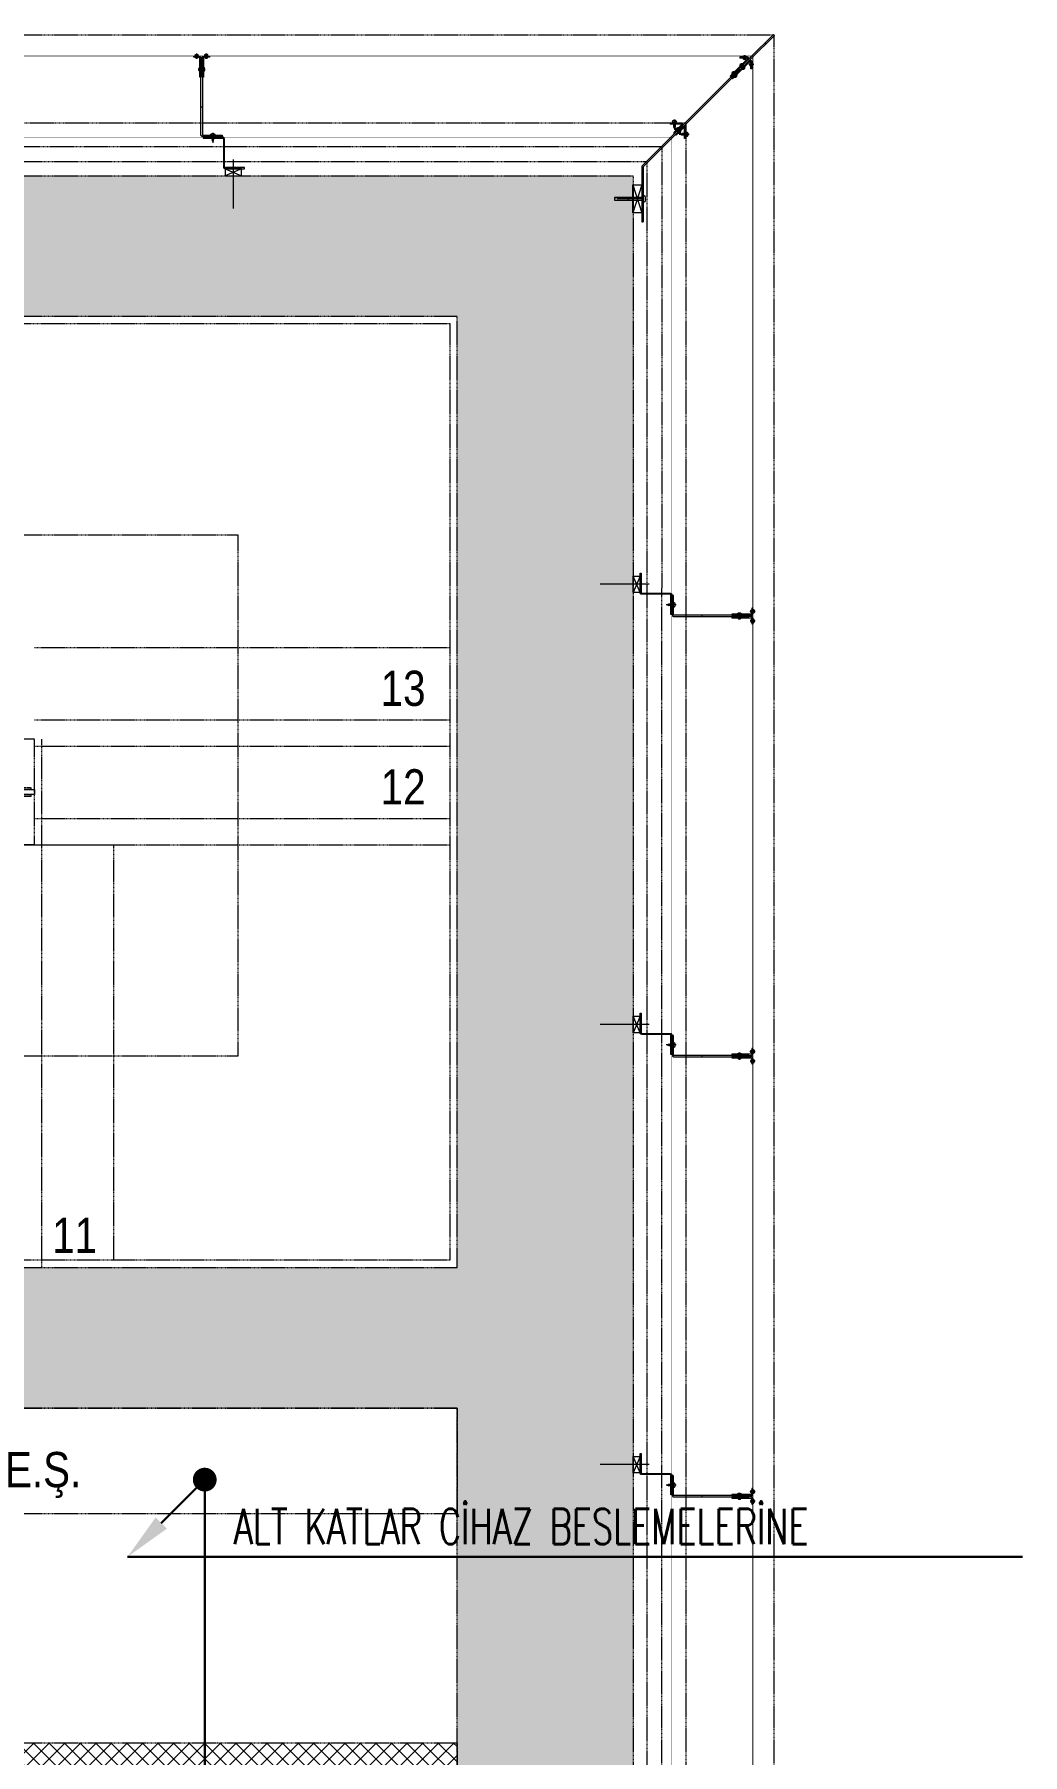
# Model space of a CAD drawing. Extents: x -1457 to 23780, y -2071 to 4205.
# Drawn here: x 22447.5 to 22728.1, y 2376.6 to 2865.1 of the extents above; entities that cross this region are included whole.
import ezdxf

# ---------------------------------------------------------------- set-up
doc = ezdxf.new("R2010")
doc.units = 0
doc.header["$MEASUREMENT"] = 0
doc.linetypes.add('DOT2', pattern=[0.125, 0, -0.125])
doc.linetypes.add('HIDDEN', pattern=[0.375, 0.25, -0.125])
doc.layers.get('0').update_dxf_attribs({"color": 9, "lineweight": 9})
for name, color, linetype, lineweight in [('20', 9, 'DOT2', 9), ('E-AŞAĞI İNEN HAT', 7, 'Continuous', 30), ('E-KABLO', 7, 'Continuous', 30), ('E-YAZI', 7, 'Continuous', 30), ('M-TEFRIS2-015', 129, 'Continuous', 9)]:
    doc.layers.add(name, color=color, linetype=linetype, lineweight=lineweight)
doc.styles.add('E-YAZI', font='txttw.shx')
doc.styles.add('MuuM_TEXT-STANDART', font='ARIALN.TTF')

# ---------------------------------------------------------------- blocks, each defined once
blk = doc.blocks.new('p-lama profili')
at = {"layer": '20', "linetype": 'HIDDEN', "ltscale": 0.5}
blk.add_lwpolyline([(0.75, -0.45), (-0.75, -0.45), (-0.75, -6.5), (-1.25, -6.5), (-1.25, -0.45), (-1.25, -0.45), (-1.25, 0), (1.25, 0), (1.25, -0.45), (1.25, -0.45), (1.25, -6.5), (0.75, -6.5), (0.75, -0.45)], dxfattribs=at)
blk.add_lwpolyline([(-0.75, -2.5), (0.75, -2.5), (0.75, -7.5), (-0.75, -7.5)], close=True, dxfattribs=at)
blk = doc.blocks.new('p-cephe_kose profili')
at = {"linetype": 'Continuous', "lineweight": 13}
for p, q in [((-2.75, 12.75), (-3.15, 12.75)), ((-3.15, -2.87), (-3.15, 12.75)), ((-2.75, -3.03), (-2.75, 12.75)), ((-3.15, -2.87), (-30.14, -29.86)), ((-2.75, -3.03), (-29.86, -30.14)), ((-33.53, -32.82), (-28.58, -27.87)), ((-33.32, -33.03), (-28.37, -28.08)), ((-28.08, -28.37), (-33.03, -33.32)), ((-27.87, -28.58), (-32.82, -33.53)), ((-28.37, -28.08), (-28.58, -27.87)), ((-28.08, -28.37), (-27.87, -28.58)), ((-33.85, -33.57), (-40.45, -40.17)), ((-33.57, -33.85), (-40.17, -40.45)), ((-34, -30.65), (-34, -32.75)), ((-34, -30.65), (-33.7, -30.65)), ((-33.85, -33.57), (-30.14, -29.86)), ((-33.57, -33.85), (-33.85, -33.57)), ((-33.7, -30.65), (-33.7, -32.75)), ((-33.57, -33.85), (-29.86, -30.14)), ((-32.75, -33.7), (-30.65, -33.7)), ((-32.75, -34), (-30.65, -34)), ((-30.65, -34), (-30.65, -33.7)), ((-30.14, -29.86), (-29.86, -30.14)), ((-29.86, -30.14), (-30.14, -29.86)), ((-40.45, -40.17), (-40.17, -40.45))]:
    blk.add_line(p, q, dxfattribs=at)
at = {"linetype": 'Continuous', "lineweight": 5}
for p, q in [((-2.75, 2.25), (-0.25, 10.25)), ((-0.25, 2.25), (-2.75, 10.25)), ((-3.15, 6.69), (1.05, 6.69)), ((1.05, 5.81), (-3.15, 5.81)), ((-2.73, 6.25), (4.2, 6.25)), ((4.85, 6.62), (1.05, 6.62)), ((4.85, 5.88), (1.05, 5.88))]:
    blk.add_line(p, q, dxfattribs=at)
for p, q in [((-16.23, -12.06), (-13.36, -12.06)), ((-15.99, -11.97), (-15.95, -11.97)), ((-15.99, -12.15), (-15.95, -12.15)), ((-15.95, -11.97), (-15.95, -12.15)), ((-15.5, -12.68), (-15.5, -11.44)), ((-15.41, -11.82), (-15.23, -11.82)), ((-15.41, -12.3), (-15.32, -12.3)), ((-15.32, -12.3), (-15.14, -12.3)), ((-15.3, -12.02), (-15.28, -12.37)), ((-15.23, -11.82), (-15.05, -11.82)), ((-15.19, -11.74), (-15.1, -12.37)), ((-15.14, -12.3), (-14.96, -12.3)), ((-15.05, -11.82), (-14.87, -11.82)), ((-15.01, -11.74), (-14.92, -12.37)), ((-14.96, -12.3), (-14.78, -12.3)), ((-14.87, -11.82), (-14.69, -11.82)), ((-14.83, -11.74), (-14.74, -12.37)), ((-14.78, -12.3), (-14.6, -12.3)), ((-14.69, -11.82), (-14.51, -11.82)), ((-14.65, -11.74), (-14.56, -12.37)), ((-14.6, -12.3), (-14.42, -12.3)), ((-14.51, -11.82), (-14.33, -11.82)), ((-14.47, -11.74), (-14.38, -12.37)), ((-14.42, -12.3), (-14.24, -12.3)), ((-14.33, -11.82), (-13.6, -12.06)), ((-14.29, -11.74), (-14.2, -12.37)), ((-14.24, -12.3), (-13.6, -12.06)), ((-14.1, -11.79), (-14.03, -12.33)), ((-11.74, -14.3), (-12.37, -14.21)), ((-11.74, -14.48), (-12.37, -14.39)), ((-11.74, -14.66), (-12.37, -14.57)), ((-11.79, -14.11), (-12.33, -14.03)), ((-12.3, -14.25), (-12.06, -13.61)), ((-12.3, -14.43), (-12.3, -14.25)), ((-12.3, -14.61), (-12.3, -14.43)), ((-12.3, -14.79), (-12.3, -14.61)), ((-12.06, -16.24), (-12.06, -13.37)), ((-11.82, -14.34), (-12.06, -13.61)), ((-11.82, -14.52), (-11.82, -14.34)), ((-11.82, -14.7), (-11.82, -14.52)), ((-12.68, -15.51), (-11.44, -15.51)), ((-11.74, -14.84), (-12.37, -14.75)), ((-11.74, -15.02), (-12.37, -14.93)), ((-11.74, -15.2), (-12.37, -15.11)), ((-12.02, -15.31), (-12.37, -15.29)), ((-12.3, -14.97), (-12.3, -14.79)), ((-12.3, -15.15), (-12.3, -14.97)), ((-12.3, -15.33), (-12.3, -15.15)), ((-12.3, -15.42), (-12.3, -15.33)), ((-12.15, -15.99), (-12.15, -15.96)), ((-11.97, -15.96), (-12.15, -15.96)), ((-11.97, -15.99), (-11.97, -15.96)), ((-11.82, -14.88), (-11.82, -14.7)), ((-11.82, -15.06), (-11.82, -14.88)), ((-11.82, -15.24), (-11.82, -15.06)), ((-11.82, -15.42), (-11.82, -15.24))]:
    blk.add_line(p, q)
at = {"linetype": 'Continuous', "lineweight": 18}
for p, q in [((-15.25, -10.86), (-15.25, -14)), ((-15.25, -10.86), (-14.95, -10.86)), ((-14.95, -10.86), (-14.95, -14)), ((-14.78, -14.07), (-12.56, -11.86)), ((-14.57, -14.28), (-12.35, -12.07)), ((-12.07, -12.35), (-14.28, -14.57)), ((-11.86, -12.56), (-14.07, -14.78)), ((-12.35, -12.07), (-12.56, -11.86)), ((-12.07, -12.35), (-11.86, -12.56)), ((-14, -14.95), (-10.86, -14.95)), ((-14, -15.25), (-10.86, -15.25)), ((-10.86, -15.25), (-10.86, -14.95))]:
    blk.add_line(p, q, dxfattribs=at)
at = {"lineweight": 5}
for p, q in [((-13.02, -13.73), (-13.73, -13.02)), ((-13.29, -13.01), (-13.66, -13.38)), ((-13.65, -12.66), (-12.44, -13.86)), ((-13.29, -13.01), (-13.52, -13.23)), ((-13.52, -13.23), (-13.29, -13.01)), ((-13.29, -13.01), (-12.92, -12.64)), ((-13.29, -13.01), (-13.07, -12.79)), ((-13.07, -12.79), (-13.29, -13.01)), ((-12.57, -13.28), (-13.28, -12.57)), ((-12.8, -13.5), (-13.27, -13.98)), ((-12.8, -13.5), (-12.32, -13.03)), ((-28.94, -29.65), (-29.65, -28.94)), ((-29.22, -28.93), (-29.59, -29.3)), ((-29.57, -28.58), (-28.37, -29.78)), ((-29.22, -28.93), (-29.44, -29.16)), ((-29.44, -29.16), (-29.22, -28.93)), ((-29.22, -28.93), (-28.84, -28.56)), ((-29.22, -28.93), (-28.99, -28.71)), ((-28.99, -28.71), (-29.22, -28.93)), ((-28.5, -29.21), (-29.21, -28.5)), ((-28.72, -29.43), (-28.24, -28.95)), ((-34.6, -31.92), (-33.2, -31.92)), ((-34.1, -31.92), (-34.1, -31.37)), ((-34.1, -31.66), (-33.7, -31.66)), ((-34.1, -31.92), (-34.1, -32.47)), ((-34.1, -32.18), (-33.7, -32.18)), ((-33.7, -31.92), (-33.7, -31.48)), ((-33.7, -31.92), (-33.7, -31.66)), ((-33.7, -31.66), (-33.7, -31.92)), ((-33.7, -31.92), (-33.7, -32.36)), ((-33.7, -31.92), (-33.7, -32.18)), ((-33.7, -32.18), (-33.7, -31.92)), ((-31.92, -34.1), (-32.47, -34.1)), ((-31.92, -33.7), (-32.36, -33.7)), ((-31.92, -33.7), (-32.18, -33.7)), ((-32.18, -33.7), (-31.92, -33.7)), ((-32.18, -34.1), (-32.18, -33.7)), ((-31.22, -31.93), (-31.93, -31.22)), ((-31.92, -34.6), (-31.92, -33.2)), ((-31.92, -33.7), (-31.66, -33.7)), ((-31.92, -33.7), (-31.48, -33.7)), ((-31.66, -33.7), (-31.92, -33.7)), ((-31.92, -34.1), (-31.37, -34.1)), ((-31.49, -31.21), (-31.86, -31.58)), ((-31.85, -30.86), (-30.64, -32.06)), ((-31.49, -31.21), (-31.71, -31.43)), ((-31.71, -31.43), (-31.49, -31.21)), ((-31.66, -34.1), (-31.66, -33.7)), ((-31.49, -31.21), (-31.12, -30.84)), ((-31.49, -31.21), (-31.27, -30.99)), ((-31.27, -30.99), (-31.49, -31.21)), ((-30.77, -31.48), (-31.48, -30.77)), ((-31, -31.7), (-31.47, -32.18)), ((-31, -31.7), (-30.52, -31.23)), ((-28.72, -29.43), (-29.2, -29.91))]:
    blk.add_line(p, q, dxfattribs=at)
at = {"lineweight": 0}
blk.add_line((-34, -32.75), (-34, -30.75), dxfattribs=at)
at = {"linetype": 'Continuous', "lineweight": 5}
for points in [[(-2.75, 10.25), (-0.25, 10.25), (-0.25, 2.25), (-2.75, 2.25)], [(1.05, 6.75), (4.85, 6.75), (4.85, 5.75), (1.05, 5.75)]]:
    blk.add_lwpolyline(points, close=True, dxfattribs=at)
blk.add_lwpolyline([(-38.03, -37.75), (-37.75, -38.03)])
for centre, radius, start, end in [((-14.88, -12.06), 1.11, 166.6402, 175.4788), ((-14.88, -12.06), 1.11, 184.5212, 193.3598), ((-15.5, -11.91), 0.473, 90, 166.6402), ((-15.5, -12.21), 0.473, 193.3598, 270), ((-15.41, -11.73), 0.09, 180, 270), ((-15.41, -12.39), 0.09, 90, 180), ((-12.21, -15.51), 0.473, 180, 256.6402), ((-12.39, -15.42), 0.09, 270, 0), ((-12.06, -14.89), 1.11, 256.6402, 265.4788), ((-12.06, -14.89), 1.11, 274.5212, 283.3598), ((-11.73, -15.42), 0.09, 180, 270), ((-11.91, -15.51), 0.473, 283.3598, 360)]:
    blk.add_arc(centre, radius, start, end)
at = {"linetype": 'Continuous', "lineweight": 18}
for centre, radius, start, end in [((-14.85, -14), 0.4, 180, 315), ((-14.85, -14), 0.1, 180, 315), ((-14, -14.85), 0.4, 135, 270), ((-14, -14.85), 0.1, 135, 270)]:
    blk.add_arc(centre, radius, start, end, dxfattribs=at)
at = {"lineweight": 5}
for centre, radius, start, end in [((-13.35, -12.95), 0.57, 67.9194, 202.0806), ((-13.23, -13.07), 0.909, 267.075, 2.925), ((-29.27, -28.88), 0.57, 67.9194, 202.0806), ((-29.15, -29), 0.909, 267.075, 2.925), ((-33.62, -31.92), 0.732, 131.1905, 228.8095), ((-33.83, -31.92), 0.46, 286.9574, 73.0426), ((-31.92, -33.62), 0.732, 221.1905, 318.8095), ((-31.92, -33.83), 0.46, 16.9574, 163.0426), ((-31.55, -31.15), 0.57, 67.9194, 202.0806), ((-31.43, -31.27), 0.909, 267.075, 2.925)]:
    blk.add_arc(centre, radius, start, end, dxfattribs=at)
at = {"linetype": 'Continuous', "lineweight": 13}
for centre, radius, start, end in [((-33.6, -32.75), 0.4, 180, 315), ((-33.6, -32.75), 0.1, 180, 315), ((-32.75, -33.6), 0.4, 135, 270), ((-32.75, -33.6), 0.1, 135, 270)]:
    blk.add_arc(centre, radius, start, end, dxfattribs=at)
at = {"linetype": 'Continuous', "lineweight": 5}
blk.add_rational_spline([(-3.15, 7.25), (-3.22, 7.25), (-3.29, 7.25), (-3.63, 7.25), (-3.68, 6.91), (-3.7, 6.83), (-3.71, 6.75), (-3.79, 6.25), (-3.71, 5.75), (-3.7, 5.67), (-3.68, 5.59), (-3.63, 5.25), (-3.29, 5.25), (-3.22, 5.25), (-3.15, 5.25), (-3.15, 6.25), (-3.15, 7.25)], [1, 1, 1, 0.760917374327, 1, 1, 1, 1, 1, 1, 1, 0.760917374327, 1, 1, 1, 1, 1], degree=2, knots=[0, 0, 0, 1, 1, 2, 2, 3, 3, 4, 4, 5, 5, 6, 6, 7, 7, 8, 8, 8], dxfattribs=at)
blk = doc.blocks.new('p- alum kaplama profil')
at = {"lineweight": 13}
blk.add_lwpolyline([(7.12, 12.59), (7.12, 26.49)], dxfattribs=at)
at = {"lineweight": 18}
blk.add_lwpolyline([(4.09, 6.16), (-1.41, 6.16), (-1.41, 6.46), (4.09, 6.46, 0.414214), (4.29, 6.66), (4.29, 14.66, -0.414214), (4.79, 15.16), (10.29, 15.16), (10.29, 14.86), (4.79, 14.86, 0.414214), (4.59, 14.66), (4.59, 6.66, -0.414214)], format="xyb", close=True, dxfattribs=at)
at = {"lineweight": 5}
blk.add_lwpolyline([(9.44, 15.16), (4.79, 15.16), (4.79, 17.16), (9.44, 17.16)], close=True, dxfattribs=at)
for points in [[(4.79, 15.16), (9.44, 17.16)], [(9.44, 15.16), (4.79, 17.16)]]:
    blk.add_lwpolyline(points, dxfattribs=at)
blk.add_lwpolyline([(-2.06, 5.56), (-2.06, -2.34), (-2.06, -15.69), (-1.66, -15.69), (-1.66, -2.34), (-1.66, 5.56), (-1.66, 5.56), (-1.66, 5.57), (-1.66, 5.57), (-1.66, 5.58), (-1.66, 5.58), (-1.65, 5.59), (-1.65, 5.59), (-1.65, 5.59), (-1.65, 5.6), (-1.65, 5.6), (-1.64, 5.61), (-1.64, 5.61), (-1.64, 5.62), (-1.64, 5.62), (-1.63, 5.62), (-1.63, 5.63), (-1.63, 5.63), (-1.62, 5.63), (-1.62, 5.64), (-1.61, 5.64), (-1.61, 5.64), (-1.61, 5.64), (-1.6, 5.65), (-1.6, 5.65), (-1.59, 5.65), (-1.59, 5.65), (-1.58, 5.65), (-1.58, 5.65), (-1.57, 5.66), (-1.57, 5.66), (-1.56, 5.66), (-1.56, 5.66), (3.94, 5.66), (3.94, 6.06), (-1.56, 6.06), (-1.58, 6.06), (-1.61, 6.05), (-1.63, 6.05), (-1.66, 6.05), (-1.68, 6.04), (-1.7, 6.03), (-1.73, 6.03), (-1.75, 6.02), (-1.77, 6.01), (-1.79, 6), (-1.82, 5.99), (-1.84, 5.97), (-1.86, 5.96), (-1.88, 5.94), (-1.89, 5.93), (-1.91, 5.91), (-1.93, 5.89), (-1.95, 5.87), (-1.96, 5.85), (-1.97, 5.83), (-1.99, 5.81), (-2, 5.79), (-2.01, 5.77), (-2.02, 5.75), (-2.03, 5.72), (-2.04, 5.7), (-2.04, 5.68), (-2.05, 5.65), (-2.05, 5.63), (-2.06, 5.61), (-2.06, 5.58)], close=True)
blk.add_lwpolyline([(-1.66, -2.34), (-2.06, -2.34)])
for points in [[(-2.36, -10.84), (-2.36, -16.39), (-2.36, -16.39, -0.414214), (-2.51, -16.54), (-2.51, -16.54), (-4.06, -16.54), (-4.06, -16.84), (-2.51, -16.84), (-2.51, -16.84, 0.414214), (-2.06, -16.39), (-2.06, -10.84)], [(-1.36, -10.84), (-1.66, -10.84), (-1.66, -16.39, 0.414214), (-1.21, -16.84), (-1.21, -16.84), (0.34, -16.84), (0.34, -16.54), (-1.21, -16.54), (-1.21, -16.54, -0.414214), (-1.36, -16.39), (-1.36, -16.39)]]:
    blk.add_lwpolyline(points, format="xyb", close=True)
for points in [[(0.67, 5.66, -10), (1.91, 5.66, -10)], [(0.67, 5.66, -10), (0.67, 5.64, -10), (0.67, 5.62, -10), (0.67, 5.6, -10), (0.68, 5.58, -10), (0.68, 5.56, -10), (0.69, 5.54, -10), (0.69, 5.52, -10), (0.7, 5.5, -10), (0.7, 5.48, -10), (0.71, 5.46, -10), (0.72, 5.45, -10), (0.73, 5.43, -10), (0.74, 5.41, -10), (0.75, 5.4, -10), (0.76, 5.38, -10), (0.77, 5.36, -10), (0.79, 5.35, -10), (0.8, 5.33, -10), (0.81, 5.32, -10), (0.83, 5.31, -10), (0.84, 5.29, -10), (0.86, 5.28, -10), (0.87, 5.27, -10), (0.89, 5.26, -10), (0.91, 5.25, -10), (0.92, 5.24, -10), (0.94, 5.23, -10), (0.96, 5.22, -10), (0.98, 5.21, -10), (1, 5.21, -10), (1.02, 5.2, -10), (1.03, 5.2, -10)], [(0.96, 5.66, -10), (0.97, 5.66, -10), (0.97, 5.66, -10), (0.97, 5.66, -10), (0.98, 5.66, -10), (0.98, 5.66, -10), (0.99, 5.66, -10), (0.99, 5.66, -10), (1, 5.66, -10), (1, 5.67, -10), (1, 5.67, -10), (1.01, 5.67, -10), (1.01, 5.67, -10), (1.01, 5.67, -10), (1.02, 5.68, -10), (1.02, 5.68, -10), (1.02, 5.68, -10), (1.03, 5.69, -10), (1.03, 5.69, -10), (1.03, 5.69, -10), (1.04, 5.7, -10), (1.04, 5.7, -10), (1.04, 5.7, -10), (1.04, 5.71, -10), (1.04, 5.71, -10), (1.05, 5.72, -10), (1.05, 5.72, -10), (1.05, 5.72, -10), (1.05, 5.73, -10), (1.05, 5.73, -10), (1.05, 5.74, -10), (1.05, 5.74, -10), (1.05, 5.75, -10)], [(1.61, 6.87, -10), (0.98, 6.96, -10)], [(1.33, 5.85, -10), (0.98, 5.88, -10)], [(1.56, 7.05, -10), (1.02, 7.13, -10)], [(1.03, 5.2, -10), (1.04, 5.2, -10), (1.05, 5.19, -10), (1.05, 5.19, -10), (1.06, 5.19, -10), (1.06, 5.19, -10), (1.07, 5.19, -10), (1.07, 5.19, -10), (1.08, 5.19, -10), (1.08, 5.19, -10), (1.09, 5.19, -10), (1.09, 5.18, -10), (1.1, 5.18, -10), (1.1, 5.18, -10), (1.11, 5.18, -10), (1.11, 5.18, -10), (1.12, 5.18, -10), (1.12, 5.18, -10), (1.13, 5.18, -10), (1.13, 5.18, -10), (1.14, 5.18, -10), (1.15, 5.18, -10), (1.15, 5.18, -10), (1.16, 5.17, -10), (1.16, 5.17, -10), (1.17, 5.17, -10), (1.17, 5.17, -10), (1.18, 5.17, -10), (1.18, 5.17, -10), (1.19, 5.17, -10), (1.19, 5.17, -10), (1.2, 5.17, -10), (1.2, 5.17, -10)], [(1.05, 6.91, -10), (1.29, 7.56, -10)], [(1.05, 5.83, -10), (1.05, 6.01, -10)], [(1.05, 5.75, -10), (1.05, 5.83, -10)], [(1.2, 5.17, -10), (1.2, 5.2, -10)], [(1.38, 5.2, -10), (1.2, 5.2, -10)], [(1.29, 4.93, -10), (1.29, 7.8, -10)], [(1.53, 6.82, -10), (1.29, 7.56, -10)], [(1.29, 6.16, -10), (1.29, 6.26, -10)], [(1.38, 5.17, -10), (1.38, 5.2, -10)], [(1.38, 5.17, -10), (1.38, 5.17, -10), (1.39, 5.17, -10), (1.39, 5.17, -10), (1.4, 5.17, -10), (1.41, 5.17, -10), (1.41, 5.17, -10), (1.42, 5.17, -10), (1.42, 5.17, -10), (1.43, 5.17, -10), (1.43, 5.18, -10), (1.44, 5.18, -10), (1.44, 5.18, -10), (1.45, 5.18, -10), (1.45, 5.18, -10), (1.46, 5.18, -10), (1.46, 5.18, -10), (1.47, 5.18, -10), (1.47, 5.18, -10), (1.48, 5.18, -10), (1.48, 5.18, -10), (1.49, 5.18, -10), (1.5, 5.19, -10), (1.5, 5.19, -10), (1.51, 5.19, -10), (1.51, 5.19, -10), (1.52, 5.19, -10), (1.52, 5.19, -10), (1.53, 5.19, -10), (1.53, 5.19, -10), (1.54, 5.19, -10), (1.54, 5.2, -10), (1.55, 5.2, -10)], [(1.53, 5.75, -10), (1.53, 5.92, -10)], [(1.53, 5.75, -10), (1.53, 5.74, -10), (1.53, 5.74, -10), (1.53, 5.73, -10), (1.53, 5.73, -10), (1.53, 5.72, -10), (1.54, 5.72, -10), (1.54, 5.72, -10), (1.54, 5.71, -10), (1.54, 5.71, -10), (1.54, 5.7, -10), (1.54, 5.7, -10), (1.55, 5.7, -10), (1.55, 5.69, -10), (1.55, 5.69, -10), (1.55, 5.69, -10), (1.56, 5.68, -10), (1.56, 5.68, -10), (1.56, 5.68, -10), (1.57, 5.67, -10), (1.57, 5.67, -10), (1.58, 5.67, -10), (1.58, 5.67, -10), (1.58, 5.67, -10), (1.59, 5.66, -10), (1.59, 5.66, -10), (1.6, 5.66, -10), (1.6, 5.66, -10), (1.6, 5.66, -10), (1.61, 5.66, -10), (1.61, 5.66, -10), (1.62, 5.66, -10), (1.62, 5.66, -10)], [(1.55, 5.2, -10), (1.57, 5.2, -10), (1.59, 5.21, -10), (1.6, 5.21, -10), (1.62, 5.22, -10), (1.64, 5.23, -10), (1.66, 5.24, -10), (1.68, 5.25, -10), (1.69, 5.26, -10), (1.71, 5.27, -10), (1.73, 5.28, -10), (1.74, 5.29, -10), (1.76, 5.31, -10), (1.77, 5.32, -10), (1.78, 5.33, -10), (1.8, 5.35, -10), (1.81, 5.36, -10), (1.82, 5.38, -10), (1.83, 5.4, -10), (1.84, 5.41, -10), (1.85, 5.43, -10), (1.86, 5.45, -10), (1.87, 5.46, -10), (1.88, 5.48, -10), (1.89, 5.5, -10), (1.89, 5.52, -10), (1.9, 5.54, -10), (1.9, 5.56, -10), (1.9, 5.58, -10), (1.91, 5.6, -10), (1.91, 5.62, -10), (1.91, 5.64, -10), (1.91, 5.66, -10)], [(-2.86, -13.04, 0), (-0.86, -13.04, 0)], [(-2.36, -12.52, 0), (-2.4, -12.53, 0), (-2.43, -12.56, 0), (-2.47, -12.58, 0), (-2.5, -12.6, 0), (-2.53, -12.63, 0), (-2.56, -12.66, 0), (-2.59, -12.69, 0), (-2.61, -12.73, 0), (-2.63, -12.76, 0), (-2.65, -12.8, 0), (-2.67, -12.84, 0), (-2.68, -12.88, 0), (-2.69, -12.92, 0), (-2.7, -12.96, 0), (-2.71, -13, 0), (-2.71, -13.04, 0), (-2.71, -13.08, 0), (-2.7, -13.13, 0), (-2.69, -13.17, 0), (-2.68, -13.21, 0), (-2.67, -13.25, 0), (-2.65, -13.28, 0), (-2.63, -13.32, 0), (-2.61, -13.36, 0), (-2.59, -13.39, 0), (-2.56, -13.42, 0), (-2.53, -13.45, 0), (-2.5, -13.48, 0), (-2.47, -13.51, 0), (-2.43, -13.53, 0), (-2.4, -13.55, 0), (-2.36, -13.57, 0)], [(-2.36, -13.04, 0), (-2.36, -12.52, 0)], [(-2.36, -13.04, 0), (-2.36, -12.73, 0)], [(-2.36, -12.73, 0), (-2.36, -13.04, 0)], [(-1.36, -12.73, 0), (-2.36, -12.73, 0)], [(-2.36, -13.04, 0), (-2.36, -13.36, 0)], [(-2.36, -13.04, 0), (-2.36, -13.57, 0)], [(-2.36, -13.36, 0), (-2.36, -13.04, 0)], [(-1.36, -13.36, 0), (-2.36, -13.36, 0)], [(-1.36, -13.04, 0), (-1.36, -12.37, 0)], [(-1.36, -13.72, 0), (-1.32, -13.68, 0), (-1.29, -13.65, 0), (-1.26, -13.61, 0), (-1.23, -13.58, 0), (-1.2, -13.54, 0), (-1.18, -13.5, 0), (-1.16, -13.45, 0), (-1.14, -13.41, 0), (-1.12, -13.37, 0), (-1.1, -13.32, 0), (-1.09, -13.28, 0), (-1.08, -13.23, 0), (-1.07, -13.18, 0), (-1.06, -13.14, 0), (-1.06, -13.09, 0), (-1.06, -13.04, 0), (-1.06, -12.99, 0), (-1.06, -12.95, 0), (-1.07, -12.9, 0), (-1.08, -12.85, 0), (-1.09, -12.81, 0), (-1.1, -12.76, 0), (-1.12, -12.72, 0), (-1.14, -12.67, 0), (-1.16, -12.63, 0), (-1.18, -12.59, 0), (-1.2, -12.55, 0), (-1.23, -12.51, 0), (-1.26, -12.47, 0), (-1.29, -12.43, 0), (-1.32, -12.4, 0), (-1.36, -12.37, 0)], [(-1.36, -13.04, 0), (-1.36, -13.72, 0)], [(-3.84, -17.04, 0), (-3.81, -17.07, 0), (-3.78, -17.1, 0), (-3.75, -17.12, 0), (-3.72, -17.15, 0), (-3.69, -17.17, 0), (-3.66, -17.19, 0), (-3.62, -17.21, 0), (-3.59, -17.23, 0), (-3.55, -17.24, 0), (-3.52, -17.26, 0), (-3.48, -17.27, 0), (-3.44, -17.28, 0), (-3.4, -17.28, 0), (-3.36, -17.29, 0), (-3.32, -17.29, 0), (-3.29, -17.29, 0), (-3.25, -17.29, 0), (-3.21, -17.29, 0), (-3.17, -17.28, 0), (-3.13, -17.28, 0), (-3.09, -17.27, 0), (-3.06, -17.26, 0), (-3.02, -17.24, 0), (-2.98, -17.23, 0), (-2.95, -17.21, 0), (-2.91, -17.19, 0), (-2.88, -17.17, 0), (-2.85, -17.15, 0), (-2.82, -17.12, 0), (-2.79, -17.1, 0), (-2.76, -17.07, 0), (-2.73, -17.04, 0)], [(-3.29, -17.04, 0), (-3.84, -17.04, 0)], [(-2.85, -16.54, 0), (-2.86, -16.51, 0), (-2.87, -16.47, 0), (-2.89, -16.44, 0), (-2.91, -16.41, 0), (-2.93, -16.38, 0), (-2.96, -16.35, 0), (-2.98, -16.33, 0), (-3.01, -16.31, 0), (-3.04, -16.29, 0), (-3.07, -16.27, 0), (-3.11, -16.25, 0), (-3.14, -16.24, 0), (-3.18, -16.23, 0), (-3.21, -16.22, 0), (-3.25, -16.22, 0), (-3.29, -16.22, 0), (-3.32, -16.22, 0), (-3.36, -16.22, 0), (-3.39, -16.23, 0), (-3.43, -16.24, 0), (-3.46, -16.25, 0), (-3.5, -16.27, 0), (-3.53, -16.29, 0), (-3.56, -16.31, 0), (-3.59, -16.33, 0), (-3.61, -16.35, 0), (-3.64, -16.38, 0), (-3.66, -16.41, 0), (-3.68, -16.44, 0), (-3.7, -16.47, 0), (-3.71, -16.51, 0), (-3.73, -16.54, 0)], [(-3.29, -16.54, 0), (-3.73, -16.54, 0)], [(-3.29, -16.54, 0), (-3.55, -16.54, 0)], [(-3.55, -16.54, 0), (-3.29, -16.54, 0)], [(-3.55, -17.04, 0), (-3.55, -16.54, 0)], [(-3.29, -17.54, 0), (-3.29, -16.04, 0)], [(-3.29, -16.54, 0), (-2.85, -16.54, 0)], [(-3.29, -16.54, 0), (-3.03, -16.54, 0)], [(-3.03, -16.54, 0), (-3.29, -16.54, 0)], [(-3.29, -17.04, 0), (-2.73, -17.04, 0)], [(-3.03, -17.04, 0), (-3.03, -16.54, 0)], [(-0.56, -17.04, 0), (-1.11, -17.04, 0)], [(0, -17.04, 0), (-0.03, -17.07, 0), (-0.06, -17.1, 0), (-0.09, -17.12, 0), (-0.12, -17.15, 0), (-0.15, -17.17, 0), (-0.18, -17.19, 0), (-0.22, -17.21, 0), (-0.25, -17.23, 0), (-0.29, -17.24, 0), (-0.33, -17.26, 0), (-0.36, -17.27, 0), (-0.4, -17.28, 0), (-0.44, -17.28, 0), (-0.48, -17.29, 0), (-0.52, -17.29, 0), (-0.56, -17.29, 0), (-0.59, -17.29, 0), (-0.63, -17.29, 0), (-0.67, -17.28, 0), (-0.71, -17.28, 0), (-0.75, -17.27, 0), (-0.79, -17.26, 0), (-0.82, -17.24, 0), (-0.86, -17.23, 0), (-0.89, -17.21, 0), (-0.93, -17.19, 0), (-0.96, -17.17, 0), (-0.99, -17.15, 0), (-1.02, -17.12, 0), (-1.05, -17.1, 0), (-1.08, -17.07, 0), (-1.11, -17.04, 0)], [(-1, -16.54, 0), (-0.98, -16.51, 0), (-0.97, -16.47, 0), (-0.95, -16.44, 0), (-0.93, -16.41, 0), (-0.91, -16.38, 0), (-0.88, -16.35, 0), (-0.86, -16.33, 0), (-0.83, -16.31, 0), (-0.8, -16.29, 0), (-0.77, -16.27, 0), (-0.73, -16.25, 0), (-0.7, -16.24, 0), (-0.66, -16.23, 0), (-0.63, -16.22, 0), (-0.59, -16.22, 0), (-0.56, -16.22, 0), (-0.52, -16.22, 0), (-0.48, -16.22, 0), (-0.45, -16.23, 0), (-0.41, -16.24, 0), (-0.38, -16.25, 0), (-0.34, -16.27, 0), (-0.31, -16.29, 0), (-0.28, -16.31, 0), (-0.25, -16.33, 0), (-0.23, -16.35, 0), (-0.2, -16.38, 0), (-0.18, -16.41, 0), (-0.16, -16.44, 0), (-0.14, -16.47, 0), (-0.13, -16.51, 0), (-0.12, -16.54, 0)], [(-0.56, -16.54, 0), (-1, -16.54, 0)], [(-0.56, -16.54, 0), (-0.82, -16.54, 0)], [(-0.82, -16.54, 0), (-0.56, -16.54, 0)], [(-0.82, -17.04, 0), (-0.82, -16.54, 0)], [(-0.56, -17.54, 0), (-0.56, -16.04, 0)], [(-0.56, -16.54, 0), (-0.3, -16.54, 0)], [(-0.56, -16.54, 0), (-0.12, -16.54, 0)], [(-0.3, -16.54, 0), (-0.56, -16.54, 0)], [(-0.56, -17.04, 0), (0, -17.04, 0)], [(-0.3, -17.04, 0), (-0.3, -16.54, 0)]]:
    blk.add_polyline3d(points)
blk = doc.blocks.new('100_AŞAĞI İNEN HAT')
at = {"layer": 'E-AŞAĞI İNEN HAT', "color": 3, "linetype": 'Continuous'}
blk.add_line((-2.472, -2.471), (0, 0), dxfattribs=at)
at = {"layer": 'E-AŞAĞI İNEN HAT', "color": 4, "linetype": 'Continuous', "const_width": 0.675}
blk.add_lwpolyline([(-0.338, 0, 1), (0.338, 0, 1)], format="xyb", close=True, dxfattribs=at)
at = {"layer": 'E-AŞAĞI İNEN HAT', "color": 3, "linetype": 'Continuous'}
blk.add_solid([(-2.154, -2.789), (-2.79, -2.152), (-4.382, -4.379)], dxfattribs=at)

msp = doc.modelspace()

# ---------------------------------------------------------------- hatches: boundary and pattern name
at = {"layer": 'M-TEFRIS2-015', "linetype": 'HIDDEN', "lineweight": 0}
h = msp.add_hatch(dxfattribs=at)
h.set_pattern_fill('ANSI33', color=256, scale=25, style=0)
h.paths.add_polyline_path([(22137.5, 2825), (22617.5, 2825), (22617.5, 2365), (22567.5, 2365), (22567.5, 2475), (22177.5, 2475), (22137.5, 2475), (22137.5, 2515), (22567.5, 2515), (22567.5, 2785), (22137.5, 2785)])
h = msp.add_hatch(dxfattribs=at)
h.set_pattern_fill('ANSI37', color=256, scale=25, style=0)
h.set_pattern_definition([(45, (-10, 0), (-2.2097087, 2.2097087), []), (135, (-10, 0), (-2.2097087, -2.2097087), [])])
h.paths.add_polyline_path([(22047.5, 2365), (21897.5, 2365), (21897.5, 2380), (22007.5, 2380), (22007.5, 2675), (22022.5, 2675), (22022.5, 2490), (22137.5, 2490), (22137.5, 2475), (22022.5, 2475), (22022.5, 2380), (22417.5, 2380), (22417.5, 2475), (22437.5, 2475), (22437.5, 2380), (22567.5, 2380), (22567.5, 2365), (22067.5, 2365)])

# ---------------------------------------------------------------- linework, layer by layer
at = {"layer": 'E-KABLO', "color": 6}
msp.add_line((22495.87, 2454.72), (22495.87, 2340.52), dxfattribs=at)
at = {"layer": 'E-YAZI'}
msp.add_line((22473.96, 2432.83), (22728.1, 2432.83), dxfattribs=at)
at = {"layer": 'M-TEFRIS2-015', "linetype": 'HIDDEN', "lineweight": 0}
for points in [[(18957.5, 1124.33), (18957.5, 1124.33), (18957.5, 2865), (22657.5, 2865), (22657.49, 2206.39)], [(18957.5, 1124.33), (18957.5, 1124.33), (18957.5, 2865), (22657.5, 2865), (22657.49, 2206.39)], [(21745, 2840), (22632.5, 2840), (22632.5, 310), (21817.5, 310)], [(21832.5, 317), (22625.67, 317), (22625.71, 2833.2), (21745, 2833.26)], [(21828.5, 321), (22621.5, 321), (22621.5, 2829), (21745, 2829)], [(22005.5, 2783), (22024.5, 2783), (22024.5, 2803), (22135.5, 2803), (22135.5, 2783), (22565.5, 2783), (22565.5, 2517), (22135.5, 2517), (22135.5, 2492), (22024.5, 2492), (22024.5, 2677), (22005.5, 2677)], [(22160, 2723), (22505.25, 2723), (22505.25, 2575), (22185, 2575)], [(22447.5, 2691), (22565.5, 2691)], [(22447.5, 2691), (22565.5, 2691)], [(22447.5, 2670.5), (22565.5, 2670.5)], [(22447.5, 2665), (22162, 2665), (22162, 2635)], [(22447.5, 2635), (22447.5, 2665)], [(22447.5, 2663), (22565.5, 2663)], [(22449.5, 2665), (22449.5, 2515)], [(22447.5, 2642.5), (22565.5, 2642.5)], [(22447.5, 2635), (22218, 2635), (22218, 2517)], [(22442, 2635), (22470, 2635), (22470, 2517)], [(22447.5, 2635), (22565.5, 2635)], [(22437.5, 2475), (22567.5, 2475), (22567.5, 2445), (22437.5, 2445), (22437.5, 2475)]]:
    msp.add_lwpolyline(points, dxfattribs=at)
for points in [[(22657.49, 285), (18957.5, 285), (18957.5, 2865), (22657.5, 2865)], [(22137.5, 2825), (22617.5, 2825), (22617.5, 2365), (22567.5, 2365), (22567.5, 2475), (22177.5, 2475), (22177.5, 2475), (22137.5, 2475), (22137.5, 2515), (22567.5, 2515), (22567.5, 2785), (22137.5, 2785)], [(22047.5, 2365), (22047.5, 2365), (21897.5, 2365), (21897.5, 2380), (22007.5, 2380), (22007.5, 2675), (22022.5, 2675), (22022.5, 2490), (22137.5, 2490), (22137.5, 2475), (22022.5, 2475), (22022.5, 2380), (22417.5, 2380), (22417.5, 2475), (22437.5, 2475), (22437.5, 2380), (22567.5, 2380), (22567.5, 2365), (22067.5, 2365), (22067.5, 2365)]]:
    msp.add_lwpolyline(points, close=True, dxfattribs=at)
for points, const_width in [([(18963.5, 1124.33), (18963.5, 2859), (22651.5, 2859), (22651.5, 2206.39)], 0.2), ([(18963.5, 1124.33), (18963.5, 2859), (22651.5, 2859), (22651.5, 2206.39)], 0.2), ([(20467.5, 291), (18963.5, 291), (18963.5, 2859), (22651.5, 2859), (22651.5, 291), (21824.7, 291)], 0.2), ([(21821.5, 314), (22628.5, 314), (22628.5, 2836), (21738.19, 2836)], 0.1)]:
    msp.add_lwpolyline(points, dxfattribs=dict(at, const_width=const_width))

# ---------------------------------------------------------------- block references
at = {"layer": 'E-AŞAĞI İNEN HAT', "xscale": 5, "yscale": 5, "zscale": 5}
msp.add_blockref('100_AŞAĞI İNEN HAT', (22495.87, 2454.72), dxfattribs=at)
at = {"layer": 'M-TEFRIS2-015', "linetype": 'HIDDEN', "lineweight": 0}
for name, p, rotation in [('p-cephe_kose profili', (22617.19, 2824.69), 180), ('p- alum kaplama profil', (22634.66, 2701.86), 90), ('p-lama profili', (22440, 2650), 90), ('p- alum kaplama profil', (22634.66, 2576.86), 90), ('p- alum kaplama profil', (22634.66, 2451.86), 90)]:
    msp.add_blockref(name, p, dxfattribs=dict(at, rotation=rotation))
at = {"layer": 'M-TEFRIS2-015', "linetype": 'HIDDEN', "lineweight": 0, "xscale": -1, "rotation": 180}
msp.add_blockref('p- alum kaplama profil', (22496.86, 2842.16), dxfattribs=at)

# ---------------------------------------------------------------- texts
at = {"layer": 'E-KABLO', "color": 3, "linetype": 'Continuous', "style": 'E-YAZI', "width": 0.7}
msp.add_text('ALT KATLAR CİHAZ BESLEMELERİNE', height=10, dxfattribs=at).set_placement((22504.14, 2436.42))
at = {"layer": 'M-TEFRIS2-015', "linetype": 'HIDDEN', "lineweight": 0, "style": 'MuuM_TEXT-STANDART'}
for s, p in [('13', (22545.83, 2674.45)), ('12', (22545.83, 2646.45)), ('11', (22452.57, 2519.1)), ('E.Ş.', (22439.15, 2452.57))]:
    msp.add_text(s, height=10, dxfattribs=at).set_placement(p)

doc.saveas('drawing.dxf')
